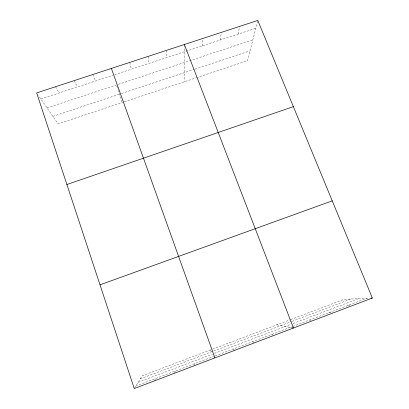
<?xml version="1.0" encoding="UTF-8"?>
<svg xmlns="http://www.w3.org/2000/svg" width="409" height="409" viewBox="0 0 409 409"><rect width="100%" height="100%" fill="white"/><g stroke="black" fill="none" stroke-linecap="round" stroke-linejoin="round"><path stroke-width="0.31" stroke-dasharray="2.04 1.53" d="M202.394 45.844L202.89 38.446M220.303 39.954L221.305 32.408M174.827 373.12L175.139 371.091M238.11 34.095L239.608 26.411M257.65 21.053L247.578 60.66L197.997 77.209M154.602 380.81L155.538 378.535M134.561 388.044L142.184 375.784L211.985 349.352M135.814 386.03L213.968 356.336M215.134 355.891L291.944 326.714M292.527 326.489L366.761 298.284M212.562 349.138L290.257 319.715M290.84 319.495L343.959 299.378L369.245 298.166M140.272 378.857L291.438 321.561M292.026 321.336L350.825 299.051M138.114 382.328L212.624 354.051M214.398 353.381L290.733 324.414M293.115 323.509L358.545 298.682M123.733 101.989L58.109 123.891L38.4 95.44M124.341 101.79L197.404 77.403M52.889 116.355L119.351 94.269M121.693 93.492L194.469 69.315M195.062 69.116L250.073 50.839M47.04 107.91L116.478 84.954M118.247 84.372L252.864 39.862M40.849 98.968L112.838 75.292M114.632 74.704L255.814 28.272M347.798 305.492L350.309 305.467M328.718 312.742L332.522 312.89M309.511 320.037L311.167 320.211M276.837 324.797L292.369 327.803M271.31 334.552L273.463 335.237M252.312 341.766L254.424 342.854M233.202 349.03L234.715 350.349M210.246 350.012L211.98 352.957M55.506 86.739L59.152 92.95M74.239 80.604L77.352 86.964M92.869 74.499L95.445 81.013M116.846 86.146L117.577 88.523M117.945 89.714L121.918 102.598M129.791 62.398L131.325 69.213M194.612 363.688L194.919 365.482M148.089 56.401L149.111 63.364M166.279 50.44L166.795 57.546M184.367 45.118L184.449 81.728"/><path stroke-width="0.61" d="M372.343 298.018L134.249 388.55L36.657 92.92L257.803 20.45L372.343 298.018L371.101 298.079M100.011 284.833L332.246 200.855M66.892 184.51L293.371 106.647M292.369 327.803L293.457 328.013L184.367 44.515M111.381 68.431L214.883 357.89"/></g></svg>
